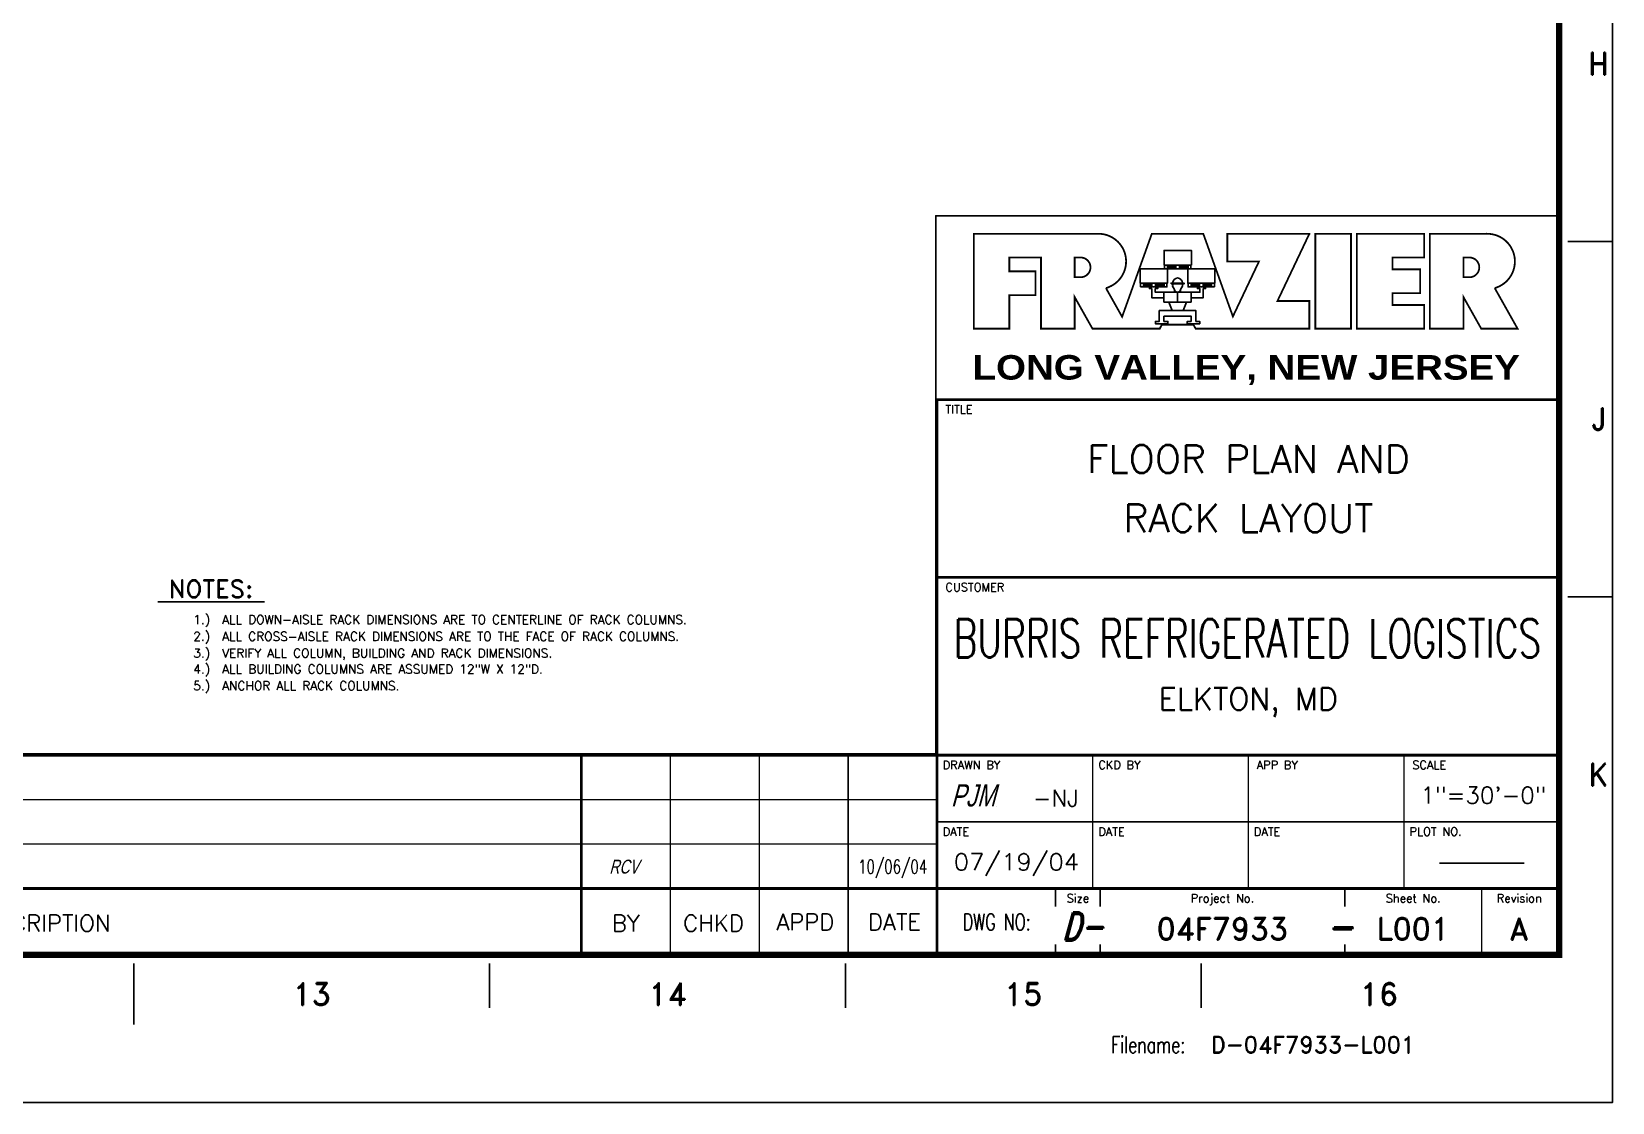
# Model space of a CAD drawing. Header units: inches. Extents: x -1028 to 37906, y -2339 to 19896.
# Drawn here: x 7518 to 10717, y -2339 to -171 of the extents above; entities that cross this region are included whole.
import ezdxf
from ezdxf.enums import TextEntityAlignment as Align

# ---------------------------------------------------------------- set-up
doc = ezdxf.new("R2010")
doc.units = ezdxf.units.IN
doc.header["$LTSCALE"] = 90
doc.header["$MEASUREMENT"] = 0
for name, color, linetype in [('BORD', 96, 'Continuous'), ('EXTRA', 35, 'Continuous'), ('FDIM', 2, 'Continuous'), ('TAG02', 14, 'Continuous'), ('TEXTL', 2, 'Continuous'), ('TXT06', 7, 'Continuous'), ('TXT10', 7, 'Continuous')]:
    doc.layers.add(name, color=color, linetype=linetype)
doc.styles.add('2thirds', font='romans.shx', dxfattribs={"width": 0.7})
doc.styles.add('Bold', font='bold.shx')
doc.styles.add('BORDER', font='SIMPLEX')
doc.styles.add('DCMARCH', font='stylu.ttf', dxfattribs={"width": 0.75, "oblique": 15})
doc.styles.add('Romand', font='romand.shx')
doc.styles.add('Simplex', font='simplex.shx')
doc.styles.add('TXT06', font='ROMAND', dxfattribs={"bigfont": 'SPECIAL'})
doc.styles.add('TXT10', font='ROMANS', dxfattribs={"bigfont": 'SPECIAL'})

# ---------------------------------------------------------------- blocks, each defined once
blk = doc.blocks.new('FLOGO')
at = {"layer": 'BORD'}
for p, q in [((2.5642, 0.534), (2.5642, 0.4005)), ((2.5642, 0), (2.5642, 0.534)), ((0.3783, 0.4005), (0.3783, 0)), ((0.8104, 0), (1.044, 0)), ((1.2479, 0), (1.4816, 0))]:
    blk.add_line(p, q, dxfattribs=at)
at = {"layer": 'BORD', "const_width": 0.0101}
for points in [[(1.8871, 0.534), (1.7078, 0.1558), (1.8871, 0.1558), (1.8871, 0), (1.2479, 0), (1.235, 0.0223), (1.057, 0.0223), (1.0458, 0), (0.6676, 0), (0.5674, 0.178), (0.5674, 0), (0.3783, 0), (0.3783, 0.4005), (0.2003, 0.4005), (0.2003, 0.3227), (0.3475, 0.3227), (0.3475, 0.1891), (0.2003, 0.1891), (0.2003, 0), (0, 0), (0, 0.534), (0.3783, 0.534), (0.6453, 0.534), (0.7013, 0.534, -0.869818), (0.7433, 0.2284), (0.8343, 0.0668), (1.0013, 0.534), (1.2906, 0.534), (1.4571, 0.0685), (1.6039, 0.3783), (1.4259, 0.3783), (1.4259, 0.534), (1.8932, 0.534)], [(2.5642, 0.534), (2.8313, 0.534), (2.5642, 0.534), (2.5642, 0), (2.7534, 0), (2.7534, 0.178), (2.8535, 0), (3.0578, 0), (2.9293, 0.2284, 0.869818), (2.8873, 0.534), (2.8313, 0.534)]]:
    blk.add_lwpolyline(points, format="xyb", dxfattribs=at)
for points in [[(1.9207, 0), (1.9207, 0.534), (2.121, 0.534), (2.121, 0)], [(2.1544, 0), (2.1544, 0.534), (2.5326, 0.534), (2.5326, 0.4005), (2.3546, 0.4005), (2.3546, 0.3338), (2.5104, 0.3338), (2.5104, 0.2003), (2.3546, 0.2003), (2.3546, 0.1335), (2.5326, 0.1335), (2.5326, 0)]]:
    blk.add_lwpolyline(points, close=True, dxfattribs=at)
for points in [[(0.6008, 0.2893), (0.5674, 0.2893), (0.5674, 0.4005), (0.6008, 0.4005, -1)], [(2.7534, 0.2893), (2.7534, 0.4005), (2.7868, 0.4005, -1), (2.7868, 0.2893)]]:
    blk.add_lwpolyline(points, format="xyb", close=True, dxfattribs=at)
at = {"layer": 'BORD'}
for points in [[(1.0703, 0.3582), (1.2236, 0.3582), (1.2236, 0.4402), (1.0703, 0.4402)], [(1.0728, 0.3373), (1.2211, 0.3373), (1.2211, 0.3582), (1.0728, 0.3582)], [(0.9356, 0.2553), (1.0889, 0.2553), (1.0889, 0.3373), (0.9356, 0.3373)], [(1.0891, 0.3431), (1.1369, 0.3431), (1.1369, 0.3525), (1.0891, 0.3525)], [(1.2048, 0.3431), (1.157, 0.3431), (1.157, 0.3525), (1.2048, 0.3525)], [(1.3564, 0.2553), (1.203, 0.2553), (1.203, 0.3373), (1.3564, 0.3373)], [(0.9381, 0.2345), (1.0864, 0.2345), (1.0864, 0.2553), (0.9381, 0.2553)], [(0.9544, 0.2402), (1.0022, 0.2402), (1.0022, 0.2496), (0.9544, 0.2496)], [(1.0701, 0.2402), (1.0223, 0.2402), (1.0223, 0.2496), (1.0701, 0.2496)], [(1.1097, 0.2514), (1.1097, 0.2564), (1.1823, 0.2564), (1.1823, 0.2514)], [(1.3539, 0.2345), (1.2056, 0.2345), (1.2056, 0.2553), (1.3539, 0.2553)], [(1.2219, 0.2402), (1.2697, 0.2402), (1.2697, 0.2496), (1.2219, 0.2496)], [(1.3376, 0.2402), (1.2898, 0.2402), (1.2898, 0.2496), (1.3376, 0.2496)], [(1.0696, 0.0711), (1.0696, 0.041), (1.0915, 0.041), (1.0915, 0.0273), (1.0213, 0.0273), (1.0213, 0.041), (1.0426, 0.041), (1.0426, 0.1018), (1.2493, 0.1018), (1.2493, 0.041), (1.2706, 0.041), (1.2706, 0.0273), (1.2005, 0.0273), (1.2005, 0.041), (1.2224, 0.041), (1.2224, 0.0711)]]:
    blk.add_lwpolyline(points, close=True, dxfattribs=at)
for points in [[(1.1735, 0.2564, 0.378608), (1.146, 0.2852, 0.378608), (1.1184, 0.2564, 0.378608)], [(1.1209, 0.2514, 0.351419), (1.1231, 0.2302), (1.1271, 0.2251, 0.337041), (1.146, 0.2051, 0.337041), (1.1649, 0.2251), (1.1688, 0.2302, 0.351419), (1.1711, 0.2514)]]:
    blk.add_lwpolyline(points, format="xyb", dxfattribs=at)
for points in [[(1.0696, 0.2051), (1.0696, 0.15), (1.146, 0.15), (1.146, 0.2051), (1.0207, 0.2051), (1.0207, 0.2257), (1.0345, 0.2257), (1.0345, 0.2345), (0.9881, 0.2345), (0.9881, 0.2257), (1.0013, 0.2257), (1.0013, 0.1744), (1.0696, 0.1744)], [(1.1267, 0.2051), (1.1301, 0.216)], [(1.2224, 0.2051), (1.2224, 0.15), (1.146, 0.15), (1.146, 0.2051), (1.2713, 0.2051), (1.2713, 0.2257), (1.2575, 0.2257), (1.2575, 0.2345), (1.3038, 0.2345), (1.3038, 0.2257), (1.2907, 0.2257), (1.2907, 0.1744), (1.2224, 0.1744)], [(1.1653, 0.2051), (1.1619, 0.216)], [(1.0962, 0.15), (1.1149, 0.1018)], [(1.1958, 0.15), (1.1771, 0.1018)]]:
    blk.add_lwpolyline(points, dxfattribs=at)
blk.add_point((2.8841, 0.534), dxfattribs=at)
blk.add_point((2.8841, 0.534), dxfattribs=at)
blk = doc.blocks.new('sbord_d')
at = {"layer": 'BORD'}
for p, q in [((32.0625, 4), (32.3125, 4)), ((32.0625, 2), (32.3125, 2)), ((28.8482, 0.8208), (28.8482, 0.8208)), ((29.1823, 0.2577), (29.1823, 0.3542)), ((29.4323, 0.2577), (29.4323, 0.3542)), ((30.8073, 0.2577), (30.8073, 0.3542)), ((29.1823, -0.0156), (29.1823, 0.0444)), ((29.4323, -0.0156), (29.4323, 0.0444)), ((30.8073, -0.0156), (30.8073, 0.0444)), ((24, -0.0625), (24, -0.4062)), ((26, -0.0625), (26, -0.3125)), ((28, -0.0625), (28, -0.3125)), ((30, -0.0625), (30, -0.3125))]:
    blk.add_line(p, q, dxfattribs=at)
at = {"layer": 'BORD', "const_width": 0.0313}
blk.add_lwpolyline([(-0.0156, -0.0156), (32.0156, -0.0156), (32.0156, 20.0156), (-0.0156, 20.0156)], close=True, dxfattribs=at)
at = {"layer": 'BORD'}
for points, const_width in [([(28.5156, -0.0156), (28.5156, 0.3594), (28.5156, 0.7344), (28.5156, 1.1094), (28.5156, 2.1094), (28.5156, 3.1094), (32.0156, 3.1094)], 0.0156), ([(28.5156, 2.1094), (32.0156, 2.1094)], 0.0156), ([(28.5156, 1.1094), (28.0156, 1.1094), (27.5156, 1.1094), (27.0156, 1.1094), (26.5156, 1.1094), (20.5156, 1.1094), (20.0156, 1.1094), (20.0156, 0.8594)], 0.0156), ([(26.5156, 1.1094), (26.5156, 0.8594)], 0.0156), ([(27.0156, 1.1094), (27.0156, 0.8594)], 0.00781), ([(27.5156, 1.1094), (27.5156, 0.8594)], 0.00781), ([(28.0156, 1.1094), (28.0156, 0.8594)], 0.00781), ([(28.5156, 1.1094), (32.0156, 1.1094)], 0.0156), ([(29.3906, 1.1094), (29.3906, 0.7344), (29.3906, 0.3594)], 0.00781), ([(30.2656, 1.1094), (30.2656, 0.7344), (30.2656, 0.3594)], 0.00781), ([(31.1406, 1.1094), (31.1406, 0.7344), (31.1406, 0.3594)], 0.00781), ([(20.0156, 0.8594), (28.5156, 0.8594)], 0.00781), ([(26.5156, 0.8594), (26.5156, 0.6094)], 0.0156), ([(27.0156, 0.8594), (27.0156, 0.6094)], 0.00781), ([(27.5156, 0.8594), (27.5156, 0.6094)], 0.00781), ([(28.0156, 0.8594), (28.0156, 0.6094)], 0.00781), ([(28.5156, 0.7344), (32.0156, 0.7344)], 0.00781), ([(20.0156, 0.6094), (28.5156, 0.6094)], 0.00781), ([(26.5156, 0.6094), (26.5156, 0.3594)], 0.0156), ([(27.0156, 0.6094), (27.0156, 0.3594)], 0.00781), ([(27.5156, 0.6094), (27.5156, 0.3594)], 0.00781), ([(28.0156, 0.6094), (28.0156, 0.3594)], 0.00781), ([(20.0156, 0.3594), (28.5156, 0.3594)], 0.0156), ([(26.5156, 0.3594), (26.5156, 0)], 0.0156), ([(27.0156, 0.3594), (27.0156, 0)], 0.00781), ([(27.5156, 0.3594), (27.5156, 0)], 0.00781), ([(28.0156, 0.3594), (28.0156, 0)], 0.00781), ([(28.5156, 0.3594), (32.0156, 0.3594)], 0.0156), ([(31.5781, 0.3594), (31.5781, -0.0156)], 0.00781)]:
    blk.add_lwpolyline(points, dxfattribs=dict(at, const_width=const_width))
at = {"layer": 'EXTRA'}
for points in [[(-0.3125, -0.8438), (32.3125, -0.8438), (32.3125, 20.8438), (-0.3125, 20.8438)], [(0, 0), (32, 0), (32, 20), (0, 20)]]:
    blk.add_lwpolyline(points, close=True, dxfattribs=at)
blk.add_lwpolyline([(14.0078, 0), (14.0078, 1.1172), (28.5078, 1.1172), (28.5078, 4.1443), (32, 4.1443)], dxfattribs=at)
at = {"layer": 'TEXTL'}
for p in [(32, 0), (32.3125, -0.8438)]:
    blk.add_point(p, dxfattribs=at)
at = {"layer": 'BORD'}
blk.add_blockref('FLOGO', (28.7217, 3.5087), dxfattribs=at)
at = {"layer": 'BORD', "style": 'Romand'}
for s, p in [('H', (32.2344, 5)), ('J', (32.2344, 3)), ('K', (32.2344, 1)), ('13', (25, -0.2344)), ('14', (27, -0.2344)), ('15', (29, -0.2344)), ('16', (31, -0.2344))]:
    blk.add_text(s, height=0.125, dxfattribs=at).set_placement(p, align=Align.MIDDLE)
at = {"layer": 'BORD', "style": 'Bold', "width": 0.943702}
blk.add_text('LONG VALLEY, NEW JERSEY', height=0.138, dxfattribs=at).set_placement((28.715, 3.2222), (31.7923, 3.2222), align=Align.FIT)
at = {"layer": 'BORD'}
for s, height, style, p in [('TITLE', 0.04688, 'BORDER', (28.5625, 3.0312)), ('CUSTOMER', 0.04688, 'BORDER', (28.5625, 2.0312)), ('DRAWN BY', 0.04688, 'BORDER', (28.5469, 1.0312)), ('CKD BY', 0.04688, 'BORDER', (29.4219, 1.0312)), ('APP BY', 0.04688, 'BORDER', (30.3125, 1.0312)), ('SCALE', 0.04688, 'BORDER', (31.1875, 1.0312)), ('-NJ', 0.09375, 'Simplex', (29.0545, 0.8208)), ('DATE', 0.04688, 'BORDER', (28.5469, 0.6563)), ('DATE', 0.04688, 'BORDER', (29.4219, 0.6563)), ('DATE', 0.04688, 'BORDER', (30.2969, 0.6563)), ('PLOT NO.', 0.04688, 'BORDER', (31.1719, 0.6563))]:
    blk.add_text(s, height=height, dxfattribs=dict(at, style=style)).set_placement(p)
for s, height, style, p in [('Size', 0.04688, 'BORDER', (29.3073, 0.2813)), ('Project No.', 0.046875, 'BORDER', (30.1198, 0.2813)), ('Sheet No.', 0.04688, 'BORDER', (31.1927, 0.2813)), ('Revision', 0.04688, 'BORDER', (31.7891, 0.2813)), ('DESCRIPTION', 0.09375, 'BORDER', (23.4688, 0.1172)), ('BY', 0.09375, 'BORDER', (26.7656, 0.1172)), ('CHKD', 0.09375, 'BORDER', (27.2588, 0.1172)), ('APPD', 0.09375, 'Simplex', (27.7759, 0.1242)), ('DATE', 0.09375, 'Simplex', (28.2764, 0.1242))]:
    blk.add_text(s, height=height, dxfattribs=dict(at, style=style)).set_placement(p, align=Align.CENTER)
at = {"layer": 'BORD', "style": '2thirds', "width": 0.7}
for s, p in [('DWG NO:', (28.8508, 0.1242)), ('Filename:', (29.7031, -0.5665))]:
    blk.add_text(s, height=0.09375, dxfattribs=at).set_placement(p, align=Align.CENTER)
at = {"layer": 'BORD', "style": 'Romand', "oblique": 15, "width": 0.75}
for s, height, p in [('D-', 0.15625, (29.2181, 0.0674)), ('-', 0.1875, (30.7001, 0.0513))]:
    blk.add_text(s, height=height, dxfattribs=at).set_placement(p)
at = {"layer": 'TEXTL', "flags": 8}
for tag, height, style, p in [('TITLE1', 0.1562, 'Simplex', (30.2656, 2.776)), ('TITLE2', 0.1562, 'Simplex', (30.2656, 2.4427)), ('CHK', 0.0938, 'Simplex', (29.8281, 0.8828)), ('APP', 0.0938, 'Simplex', (30.7031, 0.8828)), ('JOB#', 0.125, 'Romand', (30.1198, 0.1328)), ('SHT', 0.125, 'Romand', (31.1927, 0.1328)), ('REV', 0.125, 'Romand', (31.7891, 0.1328))]:
    blk.add_attdef(tag, text='', height=height, dxfattribs=dict(at, style=style)).set_placement(p, align=Align.MIDDLE)
at = {"layer": 'TEXTL', "style": 'Simplex', "flags": 8}
for tag, height, p in [('CUSTOMER', 0.1562, (30.2656, 1.6968)), ('LOCATION', 0.125, (30.2656, 1.3635)), ('REVC', 0.0781, (20.2594, 0.9448)), ('CCHK', 0.0781, (27.2554, 0.9434)), ('REVB', 0.0781, (20.2594, 0.6948)), ('BCHK', 0.0781, (27.2554, 0.6834)), ('REVA', 0.0781, (20.2594, 0.4448)), ('ACHK', 0.0781, (27.2554, 0.4434))]:
    blk.add_attdef(tag, text='', height=height, dxfattribs=at).set_placement(p, align=Align.CENTER)
at = {"layer": 'TEXTL', "flags": 8}
for tag, p, height, style in [('REVCDESC', (20.6253, 0.9434), 0.0781, 'Simplex'), ('REVBDESC', (20.6253, 0.6834), 0.0781, 'Simplex'), ('REVADESC', (20.6253, 0.4434), 0.0781, 'Simplex'), ('DWG#', (30.0549, -0.5661), 0.0938, 'Romand')]:
    blk.add_attdef(tag, p, '', height=height, dxfattribs=dict(at, style=style))
at = {"layer": 'TEXTL', "style": 'DCMARCH', "oblique": 15, "width": 0.75, "flags": 8}
for tag, p in [('CBY', (26.7554, 0.9434)), ('BBY', (26.7554, 0.6834)), ('ABY', (26.7554, 0.4434))]:
    blk.add_attdef(tag, text='', height=0.0781, dxfattribs=at).set_placement(p, align=Align.CENTER)
at = {"layer": 'TEXTL', "style": 'Simplex', "flags": 8}
for tag, height, width, p, p2 in [('CAPP', 0.0781, 1.292308, (27.5883, 0.9437), (27.9633, 0.9437)), ('CDT', 0.0781, 1.866, (28.0712, 0.9434), (28.46, 0.9434)), ('SCALE', 0.0938, 1.702732, (31.2344, 0.8374), (31.9413, 0.8374)), ('BAPP', 0.0781, 1.292308, (27.5883, 0.6834), (27.9633, 0.6834)), ('BDT', 0.0781, 1.866, (28.0712, 0.6831), (28.46, 0.6831)), ('DATE', 0.0938, 2.134634, (28.6094, 0.4624), (29.3146, 0.4624)), ('CHKDT', 0.0938, 1.555556, (29.4844, 0.4624), (30.1719, 0.4624)), ('APPDT', 0.0938, 1.555556, (30.3594, 0.4624), (31.0469, 0.4624)), ('PLOT#', 0.0938, 8.555556, (31.2344, 0.4624), (31.9219, 0.4624)), ('AAPP', 0.0781, 1.275949, (27.5881, 0.4434), (27.9631, 0.4434)), ('ADT', 0.0781, 1.833263, (28.0712, 0.4434), (28.46, 0.4434))]:
    blk.add_attdef(tag, text='', height=height, dxfattribs=dict(at, width=width)).set_placement(p, p2, align=Align.FIT)
at = {"layer": 'TEXTL', "style": 'DCMARCH', "oblique": 15, "width": 0.75, "flags": 8}
blk.add_attdef('DRBY', (28.5931, 0.8208), '', height=0.125, dxfattribs=at)

msp = doc.modelspace()

# ---------------------------------------------------------------- linework, layer by layer
at = {"layer": 'TAG02'}
msp.add_line((7773.095726, -1325.536841), (7989.095726, -1325.536841), dxfattribs=at)

# ---------------------------------------------------------------- block references
at = {"layer": 'FDIM'}
ref = msp.add_blockref('sbord_d', (-915.03317, -2035.729274), dxfattribs=dict(at, xscale=360, yscale=360, zscale=360))
ref.add_attrib('PLOT#', '-', dxfattribs={"layer": 'TEXTL', "height": 33.75, "style": 'Simplex', "width": 8.555556, "flags": 8}).set_placement((10329.34183, -1869.259196), (10576.84183, -1869.259196), align=Align.FIT)
ref.add_attrib('ABY', 'RCV', dxfattribs={"layer": 'TEXTL', "height": 28.125, "style": 'DCMARCH', "oblique": 15, "width": 0.75, "flags": 8}).set_placement((8716.928518, -1876.091774), align=Align.CENTER)
ref.add_attrib('ADT', '10/06/04', dxfattribs={"layer": 'TEXTL', "height": 28.125, "style": 'Simplex', "width": 0.674168, "flags": 8}).set_placement((9190.61683, -1876.091774), (9330.56683, -1876.091774), align=Align.FIT)
ref.add_attrib('TITLE1', 'FLOOR PLAN AND', dxfattribs={"layer": 'TEXTL', "height": 56.25, "style": 'Simplex', "flags": 8}).set_placement((9980.59183, -1036.354274), align=Align.MIDDLE)
ref.add_attrib('TITLE2', 'RACK LAYOUT', dxfattribs={"layer": 'TEXTL', "height": 56.25, "style": 'Simplex', "flags": 8}).set_placement((9980.59183, -1156.354274), align=Align.MIDDLE)
ref.add_attrib('LOCATION', 'ELKTON, MD', dxfattribs={"layer": 'TEXTL', "height": 45, "style": 'Simplex', "flags": 8}).set_placement((9980.59183, -1544.867564), align=Align.CENTER)
ref.add_attrib('JOB#', '04F7933', dxfattribs={"layer": 'TEXTL', "height": 45, "style": 'Romand', "flags": 8}).set_placement((9928.104622, -1987.916774), align=Align.MIDDLE)
ref.add_attrib('DATE', '07/19/04', dxfattribs={"layer": 'TEXTL', "height": 33.75, "style": 'Simplex', "width": 1.019116, "flags": 8}).set_placement((9384.34183, -1869.259196), (9638.210856, -1869.259196), align=Align.FIT)
ref.add_attrib('SHT', 'L001', dxfattribs={"layer": 'TEXTL', "height": 45, "style": 'Romand', "flags": 8}).set_placement((10314.348226, -1987.916774), align=Align.MIDDLE)
ref.add_attrib('DWG#', 'D-04F7933-L001', (9904.714583, -2239.511073), dxfattribs={"layer": 'TEXTL', "height": 33.75, "style": 'Romand', "flags": 8})
ref.add_attrib('SCALE', '1"=30\'-0"', dxfattribs={"layer": 'TEXTL', "height": 33.75, "style": 'Simplex', "width": 0.989713, "flags": 8}).set_placement((10329.34183, -1734.259196), (10583.839519, -1734.259196), align=Align.FIT)
ref.add_attrib('DRBY', 'PJM', (9378.476282, -1740.224637), dxfattribs={"layer": 'TEXTL', "height": 45, "style": 'DCMARCH', "oblique": 15, "width": 0.75, "flags": 8})
ref.add_attrib('REV', 'A', dxfattribs={"layer": 'TEXTL', "height": 45, "style": 'Romand', "flags": 8}).set_placement((10529.02933, -1987.916774), align=Align.MIDDLE)

# ---------------------------------------------------------------- texts
at = {"style": '2thirds', "width": 0.608917}
msp.add_text('BURRIS REFRIGERATED LOGISTICS', height=77.83509916, dxfattribs=at).set_placement((9383.89786, -1438.46418), (10573.290421, -1438.46418), align=Align.FIT)
at = {"layer": 'TXT06', "style": 'TXT06'}
msp.add_text('NOTES:', height=36, dxfattribs=at).set_placement((7881.095726, -1317.536841), align=Align.CENTER)
at = {"layer": 'TXT10', "style": 'TXT10'}
for s, p in [('1.)  ALL DOWN-AISLE RACK DIMENSIONS ARE TO CENTERLINE OF RACK COLUMNS.', (7845.019155, -1370.702968)), ('2.)  ALL CROSS-AISLE RACK DIMENSIONS ARE TO THE FACE OF RACK COLUMNS.', (7845.019155, -1404.701462)), ('3.)  VERIFY ALL COLUMN, BUILDING AND RACK DIMENSIONS.', (7845.019155, -1438.665881)), ('4.)  ALL BUILDING COLUMNS ARE ASSUMED 12"W X 12"D.', (7845.019155, -1470.928192)), ('5.)  ANCHOR ALL RACK COLUMNS.', (7845.019155, -1504.712445))]:
    msp.add_text(s, height=18, dxfattribs=at).set_placement(p)

doc.saveas('drawing.dxf')
